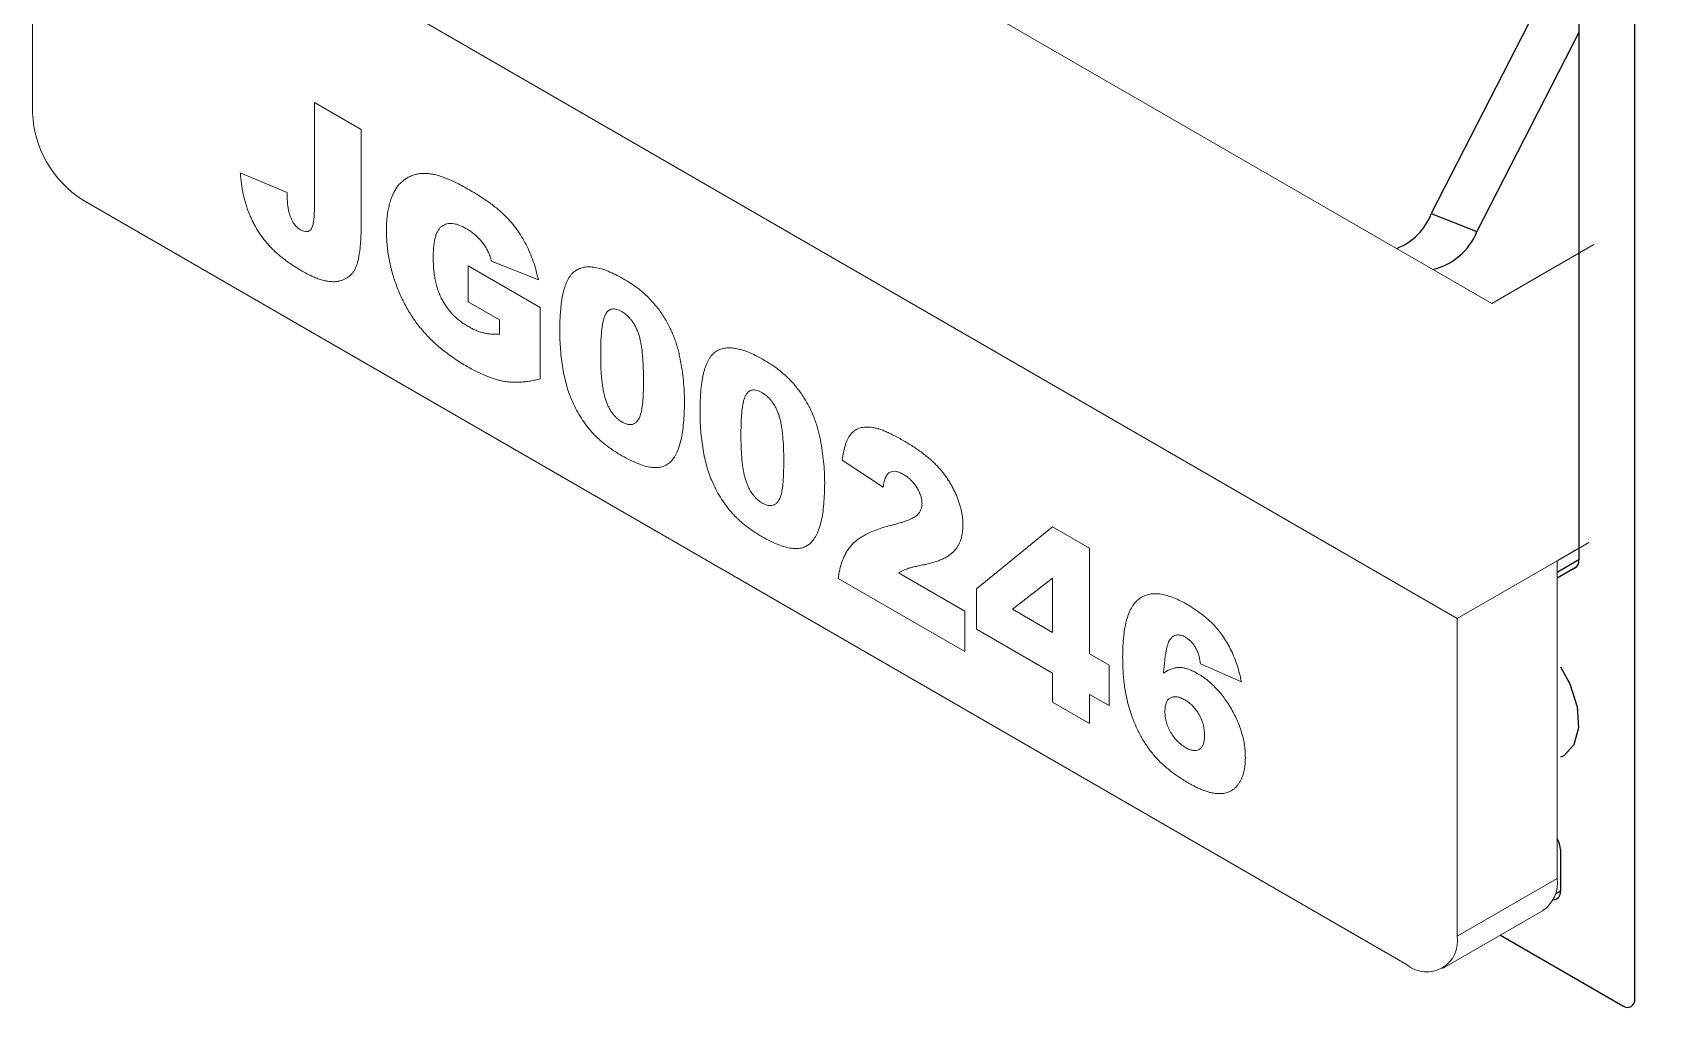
# Model space of a CAD drawing. Extents: x 0 to 12.5, y -13.7 to 0.
# Drawn here: x 6.526 to 7.966, y -3.416 to -2.554 of the extents above; entities that cross this region are included whole.
import ezdxf

# ---------------------------------------------------------------- set-up
doc = ezdxf.new("R2010")
doc.units = 0
doc.header["$LTSCALE"] = 0.5
doc.header["$MEASUREMENT"] = 0
doc.linetypes.add('HIDDEN2', pattern=[0.1875, 0.125, -0.0625])
doc.layers.add('Brackets', color=181, linetype='CONTINUOUS')
doc.layers.add('Housing', color=150, linetype='CONTINUOUS')
doc.layers.add('Jig', color=41, linetype='CONTINUOUS', lineweight=13)

msp = doc.modelspace()

# ---------------------------------------------------------------- linework, layer by layer
at = {"layer": 'Brackets', "linetype": 'Continuous', "transparency": 16777216}
for p, q in [((7.8925, -2.4593), (7.762, -2.7142)), ((7.8925, -2.5542), (7.8025, -2.73)), ((7.8925, -2.5542), (7.8025, -2.73)), ((7.762, -2.7142), (7.8025, -2.73))]:
    msp.add_line(p, q, dxfattribs=at)
for centre, radius, start, end in [((7.7115, -2.6946), 0.0543, 291.6424, 338.7961), ((7.751, -2.7095), 0.0554, 282.9973, 338.2675)]:
    msp.add_arc(centre, radius, start, end, dxfattribs=at)
at = {"layer": 'Housing', "transparency": 16777216}
for p, q in [((7.942, -3.408), (7.942, -1.0649)), ((7.8925, -2.3431), (7.8925, -3.0203)), ((7.8925, -3.0202), (7.8735, -3.0312)), ((7.8901, -3.0267), (7.8735, -3.0363)), ((7.89, -3.0268), (7.8735, -3.0363)), ((7.8899, -3.0269), (7.8735, -3.0364)), ((7.8894, -3.0272), (7.8735, -3.0364)), ((7.8762, -3.2761), (7.8762, -3.3128)), ((7.8762, -3.3128), (7.872, -3.3153)), ((7.8233, -3.3517), (7.9314, -3.4141))]:
    msp.add_line(p, q, dxfattribs=at)
at = {"layer": 'Housing', "transparency": 16777216, "flags": 128}
msp.add_lwpolyline([(7.8764, -3.1146), (7.8846, -3.1297), (7.8911, -3.1499), (7.8923, -3.1686), (7.8882, -3.1836), (7.8793, -3.1932), (7.8764, -3.1945)], dxfattribs=at)
at = {"layer": 'Housing', "transparency": 16777216}
for centre, radius, start, end in [((7.885, -3.0211), 0.00754, 305.6763, 5.6243), ((7.8563, -3.2766), 0.0199, 1.273, 30.7487), ((7.8698, -3.3139), 0.00655, 268.5539, 9.2023), ((7.9355, -3.409), 0.00655, 230.7624, 9.2023)]:
    msp.add_arc(centre, radius, start, end, dxfattribs=at)
at = {"layer": 'Jig', "linetype": 'HIDDEN2', "transparency": 16777216}
for p, q in [((9.9797, -1.8049), (7.8735, -3.0209)), ((9.1183, -2.0415), (7.8925, -2.7491))]:
    msp.add_line(p, q, dxfattribs=at)
at = {"layer": 'Jig', "linetype": 'Continuous', "transparency": 16777216}
for p, q in [((7.0077, -2.3272), (7.8156, -2.7936)), ((7.7851, -3.0719), (6.5255, -2.3448)), ((6.5255, -2.3448), (6.5255, -2.6255)), ((6.7747, -2.6161), (6.816, -2.6399)), ((6.7747, -2.7098), (6.7747, -2.6161)), ((6.816, -2.6399), (6.816, -2.7228)), ((6.7092, -2.6781), (6.7506, -2.6956)), ((7.7409, -3.3781), (6.5697, -2.702)), ((7.8925, -2.7491), (7.8156, -2.7936)), ((6.9107, -2.792), (6.9107, -2.7602)), ((6.9107, -2.7602), (6.9744, -2.797)), ((6.9727, -2.7728), (6.9314, -2.7563)), ((6.9382, -2.8079), (6.9107, -2.792)), ((6.9382, -2.8208), (6.9382, -2.8079)), ((6.9744, -2.797), (6.9744, -2.8602)), ((7.2775, -2.956), (7.2413, -2.9319)), ((7.3601, -3.0457), (7.4273, -2.9908)), ((7.4273, -2.9908), (7.46, -3.0097)), ((7.46, -3.0097), (7.46, -3.1032)), ((7.8735, -3.0209), (7.7851, -3.0719)), ((7.8735, -3.0209), (7.8925, -3.0099)), ((7.8735, -3.3016), (7.8735, -3.0209)), ((7.3498, -3.1012), (7.2378, -3.0366)), ((7.2911, -3.0315), (7.3498, -3.0654)), ((7.4273, -3.0362), (7.3918, -3.0638)), ((7.4273, -3.0843), (7.4273, -3.0362)), ((7.3601, -3.0813), (7.3601, -3.0457)), ((7.3498, -3.0654), (7.3498, -3.1012)), ((7.3918, -3.0638), (7.4273, -3.0843)), ((7.4273, -3.1201), (7.3601, -3.0813)), ((7.7851, -3.0719), (7.7851, -3.3526)), ((7.46, -3.1032), (7.4772, -3.1131)), ((7.4273, -3.1459), (7.4273, -3.1201)), ((7.4772, -3.1131), (7.4772, -3.1489)), ((7.5943, -3.1279), (7.5581, -3.1121)), ((7.4772, -3.1489), (7.46, -3.139)), ((7.46, -3.139), (7.46, -3.1648)), ((7.46, -3.1648), (7.4273, -3.1459)), ((7.7851, -3.3526), (7.8735, -3.3016)), ((7.7721, -3.3812), (7.8605, -3.3302))]:
    msp.add_line(p, q, dxfattribs=at)
for centre, radius, start, end in [((6.6215, -2.6211), 0.0961, 182.6055, 237.3945), ((7.8437, -3.3054), 0.03, 304.0564, 7.2558), ((7.7581, -3.357), 0.0273, 230.7967, 9.214)]:
    msp.add_arc(centre, radius, start, end, dxfattribs=at)
for points, knots in [([(6.7646, -2.7653), (6.7629, -2.7644), (6.7598, -2.7625), (6.7552, -2.7596), (6.7508, -2.7566), (6.7468, -2.7536), (6.743, -2.7505), (6.7396, -2.7474), (6.7364, -2.7443), (6.7334, -2.7411), (6.7307, -2.7378), (6.7282, -2.7345), (6.7258, -2.7311), (6.7236, -2.7275), (6.7215, -2.7239), (6.7197, -2.7202), (6.7179, -2.7164), (6.7163, -2.7125), (6.7149, -2.7085), (6.7136, -2.7044), (6.7125, -2.7003), (6.7115, -2.696), (6.7107, -2.6917), (6.7101, -2.6872), (6.7095, -2.6827), (6.7093, -2.6797), (6.7092, -2.6781)], [0, 0, 0, 0, 0.058596, 0.114041, 0.166412, 0.215485, 0.261447, 0.304713, 0.34556, 0.383816, 0.420603, 0.456427, 0.492033, 0.527356, 0.562833, 0.598227, 0.6339, 0.670374, 0.707581, 0.74541, 0.784432, 0.824675, 0.866285, 0.909394, 0.953844, 1, 1, 1, 1]), ([(6.8384, -2.7294), (6.8384, -2.7274), (6.8384, -2.7234), (6.8389, -2.7177), (6.8396, -2.7124), (6.8406, -2.7075), (6.8418, -2.7029), (6.8434, -2.6987), (6.8452, -2.6948), (6.8473, -2.6913), (6.8497, -2.6882), (6.8524, -2.6856), (6.8553, -2.6834), (6.8585, -2.6816), (6.8619, -2.6801), (6.8657, -2.6792), (6.8696, -2.6787), (6.8724, -2.6787), (6.8738, -2.6787)], [0, 0, 0, 0, 0.070344, 0.138406, 0.20474, 0.269287, 0.332591, 0.394568, 0.455969, 0.516801, 0.577229, 0.636488, 0.69596, 0.755276, 0.814786, 0.875411, 0.936938, 1, 1, 1, 1]), ([(6.8738, -2.6787), (6.875, -2.6788), (6.8774, -2.679), (6.8813, -2.6797), (6.8854, -2.6809), (6.8898, -2.6824), (6.8946, -2.6843), (6.8996, -2.6866), (6.9049, -2.6894), (6.9085, -2.6914), (6.9104, -2.6925)], [0, 0, 0, 0, 0.103156, 0.210993, 0.32546, 0.445955, 0.573947, 0.708385, 0.850332, 1, 1, 1, 1]), ([(6.9104, -2.6925), (6.9122, -2.6935), (6.9157, -2.6955), (6.9207, -2.6986), (6.9253, -2.7017), (6.9297, -2.7047), (6.9336, -2.7076), (6.9373, -2.7106), (6.9405, -2.7134), (6.9444, -2.7171), (6.9488, -2.7219), (6.9537, -2.728), (6.958, -2.7345), (6.9619, -2.7415), (6.9653, -2.7488), (6.9683, -2.7565), (6.9708, -2.7646), (6.972, -2.77), (6.9727, -2.7728)], [0, 0, 0, 0, 0.066858, 0.129078, 0.18738, 0.241165, 0.291133, 0.336762, 0.378839, 0.416894, 0.488441, 0.557865, 0.62662, 0.695654, 0.766388, 0.840066, 0.917757, 1, 1, 1, 1]), ([(6.7506, -2.6956), (6.7506, -2.6973), (6.7506, -2.7003), (6.7509, -2.7048), (6.7513, -2.7086), (6.7519, -2.7119), (6.7527, -2.7148), (6.7537, -2.7176), (6.7549, -2.7203), (6.7559, -2.722), (6.7564, -2.7228)], [0, 0, 0, 0, 0.192294, 0.358301, 0.499402, 0.615675, 0.716921, 0.812179, 0.907086, 1, 1, 1, 1]), ([(6.7625, -2.7284), (6.7635, -2.7289), (6.7654, -2.7299), (6.768, -2.7302), (6.7702, -2.7296), (6.7716, -2.7282), (6.7725, -2.7267), (6.7731, -2.7251), (6.7735, -2.7233), (6.774, -2.7212), (6.7743, -2.7188), (6.7745, -2.7161), (6.7746, -2.713), (6.7747, -2.7109), (6.7747, -2.7098)], [0, 0, 0, 0, 0.103337, 0.196976, 0.289139, 0.386013, 0.439958, 0.50018, 0.565557, 0.638745, 0.717774, 0.804797, 0.898209, 1, 1, 1, 1]), ([(6.7564, -2.7228), (6.7568, -2.7234), (6.7576, -2.7245), (6.7591, -2.7259), (6.7607, -2.7273), (6.7619, -2.728), (6.7625, -2.7284)], [0, 0, 0, 0, 0.218814, 0.454033, 0.713011, 1, 1, 1, 1]), ([(6.816, -2.7228), (6.816, -2.7249), (6.816, -2.729), (6.8158, -2.7348), (6.8155, -2.7402), (6.8151, -2.7451), (6.8144, -2.7495), (6.8138, -2.7535), (6.813, -2.757), (6.812, -2.7602), (6.8109, -2.7629), (6.8095, -2.7653), (6.8078, -2.7675), (6.8059, -2.7693), (6.8037, -2.7709), (6.8013, -2.7722), (6.7987, -2.7732), (6.7957, -2.774), (6.7926, -2.7744), (6.7892, -2.7743), (6.7856, -2.7739), (6.7818, -2.773), (6.7778, -2.7717), (6.7736, -2.77), (6.7691, -2.7679), (6.7661, -2.7662), (6.7646, -2.7653)], [0, 0, 0, 0, 0.0583045, 0.1131965, 0.1647207, 0.2126169, 0.2570104, 0.2981372, 0.3362408, 0.3710395, 0.4040525, 0.4374468, 0.4708437, 0.5049056, 0.5397043, 0.5752487, 0.612352, 0.6508465, 0.690152, 0.7302254, 0.7712388, 0.8135752, 0.857405, 0.9027353, 0.9502936, 1, 1, 1, 1]), ([(6.9086, -2.8485), (6.9067, -2.8474), (6.9029, -2.8451), (6.8974, -2.8415), (6.8921, -2.8377), (6.8871, -2.8339), (6.8824, -2.8298), (6.8779, -2.8257), (6.8738, -2.8214), (6.8699, -2.817), (6.8662, -2.8124), (6.8628, -2.8077), (6.8595, -2.8028), (6.8565, -2.7977), (6.8537, -2.7925), (6.8511, -2.7872), (6.8487, -2.7816), (6.8466, -2.776), (6.8446, -2.7703), (6.8429, -2.7645), (6.8416, -2.7587), (6.8404, -2.7528), (6.8395, -2.747), (6.8388, -2.7411), (6.8385, -2.7352), (6.8384, -2.7314), (6.8384, -2.7294)], [0, 0, 0, 0, 0.052247, 0.102176, 0.149657, 0.195058, 0.238577, 0.28034, 0.320532, 0.35925, 0.397074, 0.434636, 0.471949, 0.509064, 0.54672, 0.584642, 0.623206, 0.662738, 0.702755, 0.743124, 0.784037, 0.82527, 0.86743, 0.910623, 0.954764, 1, 1, 1, 1]), ([(6.9086, -2.7272), (6.9075, -2.7266), (6.9054, -2.7255), (6.9024, -2.7242), (6.8995, -2.7233), (6.8968, -2.7229), (6.8942, -2.7228), (6.8918, -2.7232), (6.8895, -2.724), (6.8875, -2.7252), (6.8856, -2.7268), (6.884, -2.729), (6.8827, -2.7317), (6.8816, -2.7349), (6.8807, -2.7387), (6.8801, -2.7429), (6.8798, -2.7476), (6.8797, -2.751), (6.8797, -2.7527)], [0, 0, 0, 0, 0.060931, 0.11876, 0.174623, 0.229019, 0.282567, 0.335912, 0.389313, 0.444199, 0.500218, 0.559381, 0.621142, 0.686917, 0.757303, 0.832785, 0.913212, 1, 1, 1, 1]), ([(6.9314, -2.7563), (6.9309, -2.7548), (6.9301, -2.7519), (6.9282, -2.7476), (6.9259, -2.7435), (6.9232, -2.7396), (6.9201, -2.736), (6.9166, -2.7328), (6.9128, -2.7297), (6.91, -2.7281), (6.9086, -2.7272)], [0, 0, 0, 0, 0.120744, 0.237137, 0.350531, 0.466531, 0.587153, 0.713905, 0.850807, 1, 1, 1, 1]), ([(6.8797, -2.7527), (6.8797, -2.7546), (6.8798, -2.7583), (6.8801, -2.7637), (6.8808, -2.7689), (6.8817, -2.7738), (6.8828, -2.7784), (6.8842, -2.7828), (6.8859, -2.7869), (6.8878, -2.7908), (6.89, -2.7943), (6.8923, -2.7977), (6.8949, -2.801), (6.8976, -2.804), (6.9006, -2.8068), (6.9038, -2.8094), (6.9071, -2.8118), (6.9094, -2.8132), (6.9106, -2.8139)], [0, 0, 0, 0, 0.087456, 0.1684, 0.24368, 0.313624, 0.378232, 0.438752, 0.495993, 0.550231, 0.603196, 0.65565, 0.708499, 0.762788, 0.818083, 0.87587, 0.936198, 1, 1, 1, 1]), ([(6.9916, -2.8173), (6.9916, -2.8155), (6.9917, -2.812), (6.9918, -2.807), (6.9921, -2.8023), (6.9925, -2.7978), (6.9929, -2.7935), (6.9935, -2.7896), (6.9942, -2.7859), (6.9951, -2.7825), (6.996, -2.7793), (6.997, -2.7764), (6.9981, -2.7738), (6.9994, -2.7714), (7.0007, -2.7693), (7.0022, -2.7675), (7.0037, -2.7659), (7.006, -2.7642), (7.0091, -2.7626), (7.0133, -2.7614), (7.0179, -2.7612), (7.023, -2.7616), (7.0285, -2.7629), (7.0345, -2.7651), (7.0409, -2.768), (7.0453, -2.7704), (7.0476, -2.7717)], [0, 0, 0, 0, 0.0453163, 0.0888037, 0.1307558, 0.1712048, 0.2099232, 0.2469535, 0.2826042, 0.3167314, 0.3492723, 0.3808639, 0.4108311, 0.4397587, 0.4677387, 0.4947897, 0.52076, 0.5461396, 0.596369, 0.6469848, 0.6988212, 0.752859, 0.8092819, 0.8689428, 0.9323856, 1, 1, 1, 1]), ([(7.0476, -2.7717), (7.0498, -2.773), (7.054, -2.7755), (7.0599, -2.7795), (7.0652, -2.7838), (7.0699, -2.7882), (7.0741, -2.7927), (7.0779, -2.7972), (7.0813, -2.8017), (7.0843, -2.8064), (7.0869, -2.811), (7.0892, -2.8155), (7.0912, -2.8199), (7.093, -2.8242), (7.0945, -2.8286), (7.0959, -2.8332), (7.0971, -2.8379), (7.0977, -2.8411), (7.0981, -2.8428)], [0, 0, 0, 0, 0.0957974, 0.1828788, 0.2619447, 0.3339089, 0.4004072, 0.4632444, 0.5228287, 0.5798188, 0.6346547, 0.6871379, 0.7381004, 0.7870896, 0.8366317, 0.8885828, 0.9428823, 1, 1, 1, 1]), ([(7.0464, -2.8008), (7.0456, -2.8003), (7.044, -2.7995), (7.0418, -2.7987), (7.0398, -2.7984), (7.0379, -2.7984), (7.0362, -2.7989), (7.0346, -2.7998), (7.0333, -2.8012), (7.0321, -2.8029), (7.0311, -2.8053), (7.0302, -2.8082), (7.0294, -2.8117), (7.0288, -2.8159), (7.0284, -2.8207), (7.028, -2.8261), (7.0278, -2.8321), (7.0278, -2.8364), (7.0278, -2.8386)], [0, 0, 0, 0, 0.046125, 0.089845, 0.131384, 0.172111, 0.213242, 0.255426, 0.299594, 0.346458, 0.398547, 0.458144, 0.526711, 0.603021, 0.688838, 0.783277, 0.886956, 1, 1, 1, 1]), ([(7.0657, -2.8616), (7.0656, -2.8592), (7.0656, -2.8547), (7.0654, -2.8481), (7.065, -2.8421), (7.0645, -2.8365), (7.0639, -2.8315), (7.063, -2.827), (7.0621, -2.8229), (7.0609, -2.8194), (7.0596, -2.8162), (7.0582, -2.8133), (7.0566, -2.8106), (7.0549, -2.8081), (7.0529, -2.8059), (7.0509, -2.8039), (7.0487, -2.8022), (7.0472, -2.8013), (7.0464, -2.8008)], [0, 0, 0, 0, 0.115879, 0.222129, 0.318357, 0.405223, 0.482341, 0.550559, 0.610122, 0.661281, 0.707164, 0.750769, 0.792291, 0.832522, 0.87247, 0.91347, 0.955519, 1, 1, 1, 1]), ([(6.9106, -2.8139), (6.9118, -2.8145), (6.914, -2.8158), (6.9174, -2.8173), (6.9206, -2.8186), (6.9239, -2.8195), (6.9272, -2.8202), (6.9307, -2.8206), (6.9344, -2.8208), (6.9369, -2.8208), (6.9382, -2.8208)], [0, 0, 0, 0, 0.117742, 0.234197, 0.347841, 0.460439, 0.578242, 0.707308, 0.847498, 1, 1, 1, 1]), ([(7.0019, -2.8783), (7.0011, -2.8764), (6.9995, -2.8722), (6.9975, -2.8657), (6.9957, -2.8585), (6.9942, -2.8508), (6.9931, -2.8427), (6.9922, -2.8343), (6.9917, -2.8258), (6.9917, -2.8202), (6.9916, -2.8173)], [0, 0, 0, 0, 0.092439, 0.195303, 0.307715, 0.432353, 0.565717, 0.704541, 0.849172, 1, 1, 1, 1]), ([(7.1156, -2.8888), (7.1156, -2.8871), (7.1156, -2.8836), (7.1158, -2.8786), (7.1161, -2.8738), (7.1164, -2.8693), (7.1169, -2.8651), (7.1175, -2.8612), (7.1182, -2.8574), (7.119, -2.8541), (7.1199, -2.8509), (7.121, -2.848), (7.1221, -2.8454), (7.1233, -2.843), (7.1247, -2.8409), (7.1262, -2.8391), (7.1277, -2.8375), (7.1299, -2.8357), (7.1331, -2.8341), (7.1372, -2.833), (7.1419, -2.8327), (7.147, -2.8332), (7.1525, -2.8345), (7.1585, -2.8366), (7.1649, -2.8395), (7.1693, -2.842), (7.1716, -2.8433)], [0, 0, 0, 0, 0.0453163, 0.0888037, 0.1307558, 0.1712048, 0.2099232, 0.2469535, 0.2826042, 0.3167314, 0.3492723, 0.3808639, 0.4108311, 0.4397587, 0.4677387, 0.4947897, 0.52076, 0.5461396, 0.596369, 0.6469848, 0.6988212, 0.752859, 0.8092819, 0.8689428, 0.9323856, 1, 1, 1, 1]), ([(6.9744, -2.8602), (6.9729, -2.8605), (6.97, -2.8613), (6.9656, -2.8621), (6.9613, -2.8627), (6.9572, -2.8631), (6.9532, -2.8632), (6.9494, -2.8631), (6.9457, -2.8629), (6.942, -2.8623), (6.9384, -2.8615), (6.9346, -2.8604), (6.9307, -2.8591), (6.9266, -2.8576), (6.9223, -2.8557), (6.9179, -2.8536), (6.9133, -2.8512), (6.9102, -2.8494), (6.9086, -2.8485)], [0, 0, 0, 0, 0.077721, 0.151744, 0.222331, 0.288822, 0.352668, 0.412776, 0.469744, 0.523402, 0.576452, 0.631177, 0.687681, 0.745997, 0.806243, 0.868555, 0.933361, 1, 1, 1, 1]), ([(7.0278, -2.8386), (7.0278, -2.8409), (7.0278, -2.8452), (7.028, -2.8516), (7.0284, -2.8574), (7.0289, -2.8628), (7.0296, -2.8678), (7.0304, -2.8722), (7.0314, -2.8763), (7.0325, -2.8798), (7.0338, -2.883), (7.0352, -2.886), (7.0368, -2.8887), (7.0385, -2.8911), (7.0403, -2.8933), (7.0423, -2.8952), (7.0444, -2.897), (7.0458, -2.8979), (7.0466, -2.8983)], [0, 0, 0, 0, 0.113869, 0.21841, 0.313747, 0.400037, 0.477401, 0.546694, 0.607144, 0.659965, 0.707527, 0.752145, 0.794247, 0.835299, 0.875023, 0.915496, 0.956572, 1, 1, 1, 1]), ([(7.0981, -2.8428), (7.0986, -2.8459), (7.0998, -2.8523), (7.101, -2.8618), (7.1017, -2.8712), (7.1018, -2.8773), (7.1018, -2.8804)], [0, 0, 0, 0, 0.2454969, 0.4933834, 0.744535, 1, 1, 1, 1]), ([(7.1716, -2.8433), (7.1738, -2.8446), (7.1779, -2.847), (7.1838, -2.8511), (7.1891, -2.8554), (7.1939, -2.8598), (7.1981, -2.8642), (7.2019, -2.8688), (7.2053, -2.8733), (7.2082, -2.8779), (7.2108, -2.8825), (7.2132, -2.887), (7.2152, -2.8914), (7.217, -2.8958), (7.2185, -2.9002), (7.2199, -2.9048), (7.221, -2.9095), (7.2217, -2.9127), (7.222, -2.9143)], [0, 0, 0, 0, 0.0957974, 0.1828788, 0.2619447, 0.3339089, 0.4004072, 0.4632444, 0.5228287, 0.5798188, 0.6346547, 0.6871379, 0.7381004, 0.7870896, 0.8366317, 0.8885828, 0.9428823, 1, 1, 1, 1]), ([(7.0466, -2.8983), (7.0476, -2.8988), (7.0495, -2.8998), (7.0522, -2.9006), (7.0548, -2.9007), (7.0571, -2.9001), (7.0592, -2.8987), (7.061, -2.8965), (7.0625, -2.8936), (7.0635, -2.8905), (7.0641, -2.8876), (7.0645, -2.8849), (7.0649, -2.882), (7.0652, -2.8786), (7.0654, -2.8749), (7.0655, -2.8708), (7.0657, -2.8663), (7.0657, -2.8632), (7.0657, -2.8616)], [0, 0, 0, 0, 0.057276, 0.112395, 0.166769, 0.2228, 0.281864, 0.345629, 0.416575, 0.495142, 0.539511, 0.588863, 0.643799, 0.703802, 0.769472, 0.84089, 0.917552, 1, 1, 1, 1]), ([(7.0466, -2.9282), (7.0453, -2.9274), (7.0426, -2.9258), (7.0386, -2.9232), (7.0348, -2.9205), (7.0313, -2.9179), (7.028, -2.9151), (7.0248, -2.9122), (7.0219, -2.9093), (7.0182, -2.9053), (7.0141, -2.9), (7.0095, -2.8932), (7.0054, -2.8859), (7.0031, -2.8809), (7.0019, -2.8783)], [0, 0, 0, 0, 0.080169, 0.156823, 0.230165, 0.299219, 0.365383, 0.428799, 0.48923, 0.546995, 0.659467, 0.770992, 0.88362, 1, 1, 1, 1]), ([(7.1703, -2.8723), (7.1696, -2.8719), (7.168, -2.8711), (7.1658, -2.8703), (7.1637, -2.8699), (7.1619, -2.87), (7.1602, -2.8705), (7.1586, -2.8714), (7.1573, -2.8727), (7.1561, -2.8745), (7.155, -2.8768), (7.1541, -2.8797), (7.1534, -2.8833), (7.1528, -2.8874), (7.1523, -2.8922), (7.152, -2.8976), (7.1518, -2.9037), (7.1518, -2.9079), (7.1518, -2.9102)], [0, 0, 0, 0, 0.046125, 0.089845, 0.131384, 0.172111, 0.213242, 0.255426, 0.299594, 0.346458, 0.398547, 0.458144, 0.526711, 0.603021, 0.688838, 0.783277, 0.886956, 1, 1, 1, 1]), ([(7.1896, -2.9332), (7.1896, -2.9308), (7.1896, -2.9263), (7.1894, -2.9197), (7.189, -2.9136), (7.1885, -2.9081), (7.1878, -2.903), (7.187, -2.8985), (7.1861, -2.8945), (7.1849, -2.8909), (7.1836, -2.8878), (7.1822, -2.8848), (7.1806, -2.8822), (7.1788, -2.8797), (7.1769, -2.8775), (7.1749, -2.8755), (7.1726, -2.8738), (7.1711, -2.8728), (7.1703, -2.8723)], [0, 0, 0, 0, 0.115879, 0.222129, 0.318357, 0.405223, 0.482341, 0.550559, 0.610122, 0.661281, 0.707164, 0.750769, 0.792291, 0.832522, 0.87247, 0.91347, 0.955519, 1, 1, 1, 1]), ([(7.1018, -2.8804), (7.1018, -2.8837), (7.1017, -2.8901), (7.1011, -2.899), (7.1002, -2.9071), (7.0988, -2.9143), (7.0971, -2.9205), (7.095, -2.9259), (7.0924, -2.9303), (7.0895, -2.9338), (7.0861, -2.9364), (7.0821, -2.938), (7.0775, -2.9387), (7.0724, -2.9385), (7.0668, -2.9373), (7.0606, -2.9351), (7.0538, -2.9321), (7.0491, -2.9295), (7.0466, -2.9282)], [0, 0, 0, 0, 0.0847014, 0.1635466, 0.2370063, 0.3050866, 0.3687019, 0.4278006, 0.4830776, 0.5349392, 0.5854577, 0.6360037, 0.6882446, 0.7427232, 0.8004424, 0.8622323, 0.9284196, 1, 1, 1, 1]), ([(7.1259, -2.9499), (7.1251, -2.9479), (7.1234, -2.9438), (7.1214, -2.9372), (7.1197, -2.9301), (7.1182, -2.9224), (7.1171, -2.9143), (7.1162, -2.9059), (7.1157, -2.8974), (7.1156, -2.8917), (7.1156, -2.8888)], [0, 0, 0, 0, 0.092439, 0.195303, 0.307715, 0.432353, 0.565717, 0.704541, 0.849172, 1, 1, 1, 1]), ([(7.2413, -2.9319), (7.2415, -2.9306), (7.2418, -2.928), (7.2426, -2.9243), (7.2434, -2.9209), (7.2443, -2.9179), (7.2454, -2.9151), (7.2465, -2.9126), (7.2478, -2.9105), (7.2496, -2.9081), (7.2523, -2.9057), (7.2562, -2.9037), (7.2606, -2.9027), (7.2647, -2.9027), (7.2683, -2.9031), (7.2714, -2.9038), (7.2746, -2.9047), (7.2781, -2.906), (7.2819, -2.9076), (7.2859, -2.9096), (7.2902, -2.9118), (7.2932, -2.9134), (7.2947, -2.9143)], [0, 0, 0, 0, 0.04948, 0.096851, 0.141364, 0.183965, 0.224337, 0.262609, 0.299093, 0.333644, 0.401516, 0.469168, 0.539103, 0.61191, 0.650431, 0.691687, 0.735859, 0.782339, 0.832013, 0.884949, 0.940923, 1, 1, 1, 1]), ([(7.1518, -2.9102), (7.1518, -2.9124), (7.1518, -2.9168), (7.152, -2.9231), (7.1524, -2.929), (7.1529, -2.9344), (7.1536, -2.9393), (7.1544, -2.9438), (7.1553, -2.9478), (7.1565, -2.9514), (7.1578, -2.9546), (7.1592, -2.9575), (7.1607, -2.9602), (7.1624, -2.9627), (7.1643, -2.9649), (7.1663, -2.9668), (7.1684, -2.9686), (7.1698, -2.9694), (7.1706, -2.9699)], [0, 0, 0, 0, 0.113869, 0.21841, 0.313747, 0.400037, 0.477401, 0.546694, 0.607144, 0.659965, 0.707527, 0.752145, 0.794247, 0.835299, 0.875023, 0.915496, 0.956572, 1, 1, 1, 1]), ([(7.222, -2.9143), (7.2226, -2.9175), (7.2238, -2.9239), (7.2249, -2.9334), (7.2257, -2.9428), (7.2257, -2.9488), (7.2258, -2.9519)], [0, 0, 0, 0, 0.2454969, 0.4933834, 0.744535, 1, 1, 1, 1]), ([(7.2947, -2.9143), (7.2962, -2.9152), (7.2993, -2.917), (7.3038, -2.9198), (7.3079, -2.9226), (7.3119, -2.9254), (7.3155, -2.9283), (7.3189, -2.9311), (7.322, -2.9339), (7.3249, -2.9367), (7.3275, -2.9396), (7.33, -2.9426), (7.3323, -2.9456), (7.3345, -2.9488), (7.3366, -2.952), (7.3385, -2.9553), (7.3403, -2.9587), (7.3419, -2.9622), (7.3433, -2.9656), (7.3446, -2.9691), (7.3456, -2.9726), (7.3466, -2.976), (7.3472, -2.9794), (7.3477, -2.9827), (7.348, -2.986), (7.348, -2.9882), (7.348, -2.9893)], [0, 0, 0, 0, 0.063342, 0.123471, 0.179763, 0.233001, 0.282562, 0.328921, 0.372567, 0.412979, 0.451709, 0.489432, 0.526682, 0.563162, 0.599355, 0.635693, 0.672121, 0.708893, 0.745644, 0.781749, 0.817579, 0.853292, 0.889544, 0.925603, 0.962334, 1, 1, 1, 1]), ([(7.1706, -2.9699), (7.1715, -2.9704), (7.1734, -2.9714), (7.1762, -2.9722), (7.1788, -2.9722), (7.1811, -2.9716), (7.1832, -2.9703), (7.185, -2.9681), (7.1865, -2.9652), (7.1874, -2.9621), (7.1881, -2.9591), (7.1885, -2.9565), (7.1889, -2.9535), (7.1891, -2.9502), (7.1894, -2.9464), (7.1895, -2.9423), (7.1896, -2.9379), (7.1896, -2.9348), (7.1896, -2.9332)], [0, 0, 0, 0, 0.057276, 0.112395, 0.166769, 0.2228, 0.281864, 0.345629, 0.416575, 0.495142, 0.539511, 0.588863, 0.643799, 0.703802, 0.769472, 0.84089, 0.917552, 1, 1, 1, 1]), ([(7.1706, -2.9998), (7.1692, -2.9989), (7.1665, -2.9973), (7.1626, -2.9948), (7.1588, -2.9921), (7.1553, -2.9894), (7.1519, -2.9866), (7.1488, -2.9838), (7.1458, -2.9808), (7.1422, -2.9768), (7.138, -2.9715), (7.1335, -2.9647), (7.1293, -2.9575), (7.1271, -2.9525), (7.1259, -2.9499)], [0, 0, 0, 0, 0.080169, 0.156823, 0.230165, 0.299219, 0.365383, 0.428799, 0.48923, 0.546995, 0.659467, 0.770992, 0.88362, 1, 1, 1, 1]), ([(7.2258, -2.9519), (7.2258, -2.9552), (7.2257, -2.9616), (7.2251, -2.9706), (7.2242, -2.9787), (7.2228, -2.9858), (7.2211, -2.9921), (7.2189, -2.9974), (7.2164, -3.0018), (7.2135, -3.0054), (7.2101, -3.008), (7.2061, -3.0096), (7.2015, -3.0103), (7.1964, -3.01), (7.1907, -3.0088), (7.1845, -3.0067), (7.1778, -3.0037), (7.1731, -3.0011), (7.1706, -2.9998)], [0, 0, 0, 0, 0.0847014, 0.1635466, 0.2370063, 0.3050866, 0.3687019, 0.4278006, 0.4830776, 0.5349392, 0.5854577, 0.6360037, 0.6882446, 0.7427232, 0.8004424, 0.8622323, 0.9284196, 1, 1, 1, 1]), ([(7.2956, -2.9447), (7.2944, -2.944), (7.2922, -2.9429), (7.289, -2.9419), (7.2861, -2.9418), (7.284, -2.9424), (7.2825, -2.9433), (7.2815, -2.9442), (7.2806, -2.9455), (7.2797, -2.947), (7.279, -2.9489), (7.2784, -2.951), (7.2779, -2.9534), (7.2776, -2.9551), (7.2775, -2.956)], [0, 0, 0, 0, 0.119956, 0.230857, 0.33746, 0.442714, 0.496714, 0.554492, 0.616346, 0.681772, 0.75338, 0.82908, 0.911209, 1, 1, 1, 1]), ([(7.3119, -2.9705), (7.3118, -2.9694), (7.3117, -2.9672), (7.3108, -2.9635), (7.3093, -2.9598), (7.3073, -2.9561), (7.3048, -2.9526), (7.302, -2.9495), (7.2989, -2.9467), (7.2967, -2.9454), (7.2956, -2.9447)], [0, 0, 0, 0, 0.119118, 0.233288, 0.350604, 0.473993, 0.601868, 0.728352, 0.859834, 1, 1, 1, 1]), ([(7.2858, -2.9893), (7.2871, -2.989), (7.2896, -2.9883), (7.2931, -2.9873), (7.2963, -2.9862), (7.2991, -2.9852), (7.3016, -2.9842), (7.3037, -2.9832), (7.3055, -2.9822), (7.3073, -2.9808), (7.3091, -2.979), (7.3107, -2.9765), (7.3117, -2.9737), (7.3118, -2.9716), (7.3119, -2.9705)], [0, 0, 0, 0, 0.118895, 0.227944, 0.327724, 0.418376, 0.498408, 0.569844, 0.631831, 0.684561, 0.775969, 0.857071, 0.931206, 1, 1, 1, 1]), ([(7.2378, -3.0366), (7.238, -3.0351), (7.2384, -3.0321), (7.2393, -3.028), (7.2403, -3.024), (7.2416, -3.0202), (7.2433, -3.0167), (7.245, -3.0133), (7.2471, -3.0102), (7.2494, -3.0071), (7.2522, -3.0044), (7.2554, -3.0018), (7.2592, -2.9993), (7.2635, -2.997), (7.2683, -2.9949), (7.2736, -2.9929), (7.2795, -2.9909), (7.2836, -2.9899), (7.2858, -2.9893)], [0, 0, 0, 0, 0.049883, 0.099379, 0.149166, 0.198864, 0.248786, 0.299456, 0.350736, 0.402765, 0.457763, 0.518048, 0.584028, 0.655461, 0.732484, 0.815453, 0.904666, 1, 1, 1, 1]), ([(7.348, -2.9893), (7.348, -2.9904), (7.348, -2.9927), (7.3476, -2.9959), (7.3471, -2.999), (7.3463, -3.0019), (7.3453, -3.0046), (7.344, -3.0071), (7.3426, -3.0095), (7.3409, -3.0117), (7.3389, -3.0138), (7.3365, -3.0157), (7.3339, -3.0175), (7.3308, -3.0191), (7.3274, -3.0206), (7.3235, -3.0219), (7.3194, -3.0232), (7.3165, -3.0238), (7.315, -3.0241)], [0, 0, 0, 0, 0.049991, 0.099845, 0.14928, 0.199176, 0.249857, 0.301452, 0.354194, 0.407917, 0.464738, 0.525765, 0.592011, 0.662675, 0.739225, 0.820552, 0.907599, 1, 1, 1, 1]), ([(7.315, -3.0241), (7.3141, -3.0243), (7.3123, -3.0246), (7.3099, -3.0252), (7.3077, -3.0256), (7.3057, -3.0261), (7.3039, -3.0265), (7.3024, -3.0269), (7.3011, -3.0272), (7.2997, -3.0277), (7.2979, -3.0284), (7.2958, -3.0292), (7.2935, -3.0303), (7.2919, -3.0311), (7.2911, -3.0315)], [0, 0, 0, 0, 0.107525, 0.205887, 0.294588, 0.37487, 0.447248, 0.509246, 0.562312, 0.607517, 0.691927, 0.785039, 0.888154, 1, 1, 1, 1]), ([(7.4892, -3.106), (7.4893, -3.1027), (7.4894, -3.0963), (7.4901, -3.0875), (7.4912, -3.0795), (7.4928, -3.0726), (7.4949, -3.0665), (7.4975, -3.0615), (7.5005, -3.0574), (7.504, -3.0542), (7.508, -3.052), (7.5122, -3.0505), (7.5169, -3.05), (7.5219, -3.0501), (7.5273, -3.0512), (7.533, -3.0529), (7.5391, -3.0556), (7.5433, -3.0579), (7.5455, -3.0591)], [0, 0, 0, 0, 0.084981, 0.164389, 0.238278, 0.307622, 0.37226, 0.433315, 0.491178, 0.546941, 0.601189, 0.655044, 0.708538, 0.762808, 0.818549, 0.87631, 0.936499, 1, 1, 1, 1]), ([(7.5455, -3.0591), (7.5467, -3.0598), (7.5492, -3.0613), (7.5528, -3.0636), (7.5562, -3.0659), (7.5594, -3.0682), (7.5624, -3.0706), (7.5651, -3.073), (7.5677, -3.0754), (7.5708, -3.0787), (7.5745, -3.0829), (7.5785, -3.0884), (7.5821, -3.0941), (7.5853, -3.1002), (7.5881, -3.1067), (7.5905, -3.1134), (7.5927, -3.1206), (7.5937, -3.1254), (7.5943, -3.1279)], [0, 0, 0, 0, 0.057495, 0.112205, 0.163811, 0.212364, 0.258424, 0.301737, 0.342357, 0.380971, 0.454824, 0.527544, 0.600038, 0.673144, 0.748804, 0.827783, 0.911148, 1, 1, 1, 1]), ([(7.5308, -3.091), (7.5305, -3.0915), (7.5298, -3.0927), (7.529, -3.095), (7.5282, -3.0977), (7.5276, -3.1012), (7.5269, -3.1051), (7.5264, -3.1097), (7.5258, -3.1148), (7.5255, -3.1184), (7.5254, -3.1203)], [0, 0, 0, 0, 0.072362, 0.158411, 0.259365, 0.376002, 0.508818, 0.656001, 0.819769, 1, 1, 1, 1]), ([(7.5448, -3.0885), (7.5441, -3.0881), (7.5426, -3.0873), (7.5405, -3.0866), (7.5386, -3.0864), (7.5367, -3.0865), (7.535, -3.0869), (7.5335, -3.0879), (7.532, -3.0892), (7.5312, -3.0904), (7.5308, -3.091)], [0, 0, 0, 0, 0.123822, 0.243814, 0.361139, 0.479255, 0.59918, 0.725412, 0.858162, 1, 1, 1, 1]), ([(7.5581, -3.1121), (7.5578, -3.1106), (7.5574, -3.1078), (7.5563, -3.1037), (7.555, -3.1001), (7.5533, -3.097), (7.5515, -3.0943), (7.5494, -3.092), (7.5472, -3.09), (7.5456, -3.089), (7.5448, -3.0885)], [0, 0, 0, 0, 0.170606, 0.319761, 0.448738, 0.563462, 0.670762, 0.776776, 0.884965, 1, 1, 1, 1]), ([(7.5472, -3.2171), (7.5456, -3.2162), (7.5424, -3.2143), (7.5378, -3.2113), (7.5335, -3.2082), (7.5294, -3.205), (7.5256, -3.2017), (7.522, -3.1983), (7.5186, -3.1948), (7.5155, -3.1911), (7.5125, -3.1873), (7.5098, -3.1833), (7.5071, -3.1791), (7.5047, -3.1747), (7.5024, -3.1702), (7.5002, -3.1654), (7.4982, -3.1604), (7.4963, -3.1551), (7.4946, -3.1497), (7.4932, -3.1441), (7.492, -3.1383), (7.4909, -3.1322), (7.4902, -3.1259), (7.4897, -3.1195), (7.4893, -3.1127), (7.4893, -3.1083), (7.4892, -3.106)], [0, 0, 0, 0, 0.047237, 0.092199, 0.13497, 0.175488, 0.214329, 0.251457, 0.286731, 0.321066, 0.354597, 0.388526, 0.422727, 0.457434, 0.493038, 0.529933, 0.567941, 0.607471, 0.648592, 0.691647, 0.736769, 0.784272, 0.834198, 0.886702, 0.941948, 1, 1, 1, 1]), ([(7.5254, -3.1203), (7.5265, -3.1195), (7.5286, -3.1181), (7.532, -3.1165), (7.5355, -3.1155), (7.539, -3.1151), (7.5427, -3.1154), (7.5466, -3.1164), (7.5508, -3.118), (7.5538, -3.1196), (7.5552, -3.1204)], [0, 0, 0, 0, 0.14121, 0.273173, 0.397459, 0.514596, 0.630183, 0.747887, 0.871198, 1, 1, 1, 1]), ([(7.5552, -3.1204), (7.5567, -3.1213), (7.5596, -3.123), (7.5638, -3.1261), (7.5678, -3.1296), (7.5717, -3.1334), (7.5754, -3.1375), (7.5789, -3.142), (7.5823, -3.1468), (7.5854, -3.1519), (7.5883, -3.1572), (7.5908, -3.1626), (7.593, -3.168), (7.5947, -3.1734), (7.5961, -3.1788), (7.597, -3.1842), (7.5976, -3.1896), (7.5977, -3.1932), (7.5977, -3.195)], [0, 0, 0, 0, 0.064736, 0.127194, 0.188017, 0.248501, 0.3085, 0.368655, 0.430157, 0.493361, 0.556566, 0.618386, 0.679767, 0.741012, 0.802998, 0.866436, 0.932092, 1, 1, 1, 1]), ([(7.5443, -3.1439), (7.5431, -3.1433), (7.5408, -3.142), (7.5374, -3.1411), (7.5343, -3.141), (7.5321, -3.1417), (7.5305, -3.1426), (7.5294, -3.1435), (7.5286, -3.1447), (7.5278, -3.1461), (7.5273, -3.1478), (7.5269, -3.1497), (7.5267, -3.1518), (7.5266, -3.1533), (7.5266, -3.1541)], [0, 0, 0, 0, 0.1284, 0.248851, 0.367182, 0.486557, 0.546661, 0.606469, 0.666413, 0.727511, 0.791546, 0.857114, 0.926409, 1, 1, 1, 1]), ([(7.5616, -3.1752), (7.5615, -3.1744), (7.5615, -3.1727), (7.5613, -3.1702), (7.5609, -3.1677), (7.5604, -3.1653), (7.5597, -3.163), (7.5588, -3.1608), (7.5578, -3.1586), (7.5562, -3.1558), (7.5541, -3.1525), (7.5511, -3.149), (7.5478, -3.1461), (7.5455, -3.1446), (7.5443, -3.1439)], [0, 0, 0, 0, 0.076442, 0.149449, 0.217886, 0.282924, 0.346328, 0.406692, 0.467431, 0.526815, 0.644352, 0.758652, 0.876022, 1, 1, 1, 1]), ([(7.5266, -3.1541), (7.5266, -3.1549), (7.5267, -3.1565), (7.5269, -3.159), (7.5274, -3.1614), (7.5279, -3.1638), (7.5287, -3.1661), (7.5296, -3.1684), (7.5307, -3.1707), (7.5323, -3.1736), (7.5346, -3.177), (7.5378, -3.1806), (7.5413, -3.1837), (7.5437, -3.1852), (7.5449, -3.186)], [0, 0, 0, 0, 0.071837, 0.140442, 0.206525, 0.26939, 0.331161, 0.392242, 0.452619, 0.513804, 0.634558, 0.752275, 0.873512, 1, 1, 1, 1]), ([(7.5449, -3.186), (7.5461, -3.1866), (7.5483, -3.1878), (7.5514, -3.1886), (7.5543, -3.1886), (7.5564, -3.188), (7.5579, -3.1871), (7.5589, -3.1861), (7.5597, -3.1848), (7.5604, -3.1834), (7.5609, -3.1817), (7.5613, -3.1798), (7.5615, -3.1776), (7.5615, -3.176), (7.5616, -3.1752)], [0, 0, 0, 0, 0.123956, 0.24171, 0.355741, 0.471861, 0.531515, 0.591144, 0.651725, 0.714956, 0.780428, 0.849475, 0.922469, 1, 1, 1, 1]), ([(7.5977, -3.195), (7.5977, -3.1962), (7.5976, -3.1985), (7.5974, -3.2019), (7.5969, -3.2051), (7.5962, -3.2081), (7.5954, -3.211), (7.5943, -3.2135), (7.593, -3.216), (7.5916, -3.2182), (7.59, -3.2203), (7.5882, -3.222), (7.5863, -3.2235), (7.5843, -3.2247), (7.582, -3.2256), (7.5797, -3.2263), (7.5772, -3.2266), (7.5745, -3.2267), (7.5717, -3.2266), (7.5687, -3.2261), (7.5655, -3.2254), (7.5622, -3.2243), (7.5587, -3.223), (7.555, -3.2213), (7.5511, -3.2194), (7.5485, -3.2179), (7.5472, -3.2171)], [0, 0, 0, 0, 0.0414153, 0.0819, 0.1220307, 0.1615929, 0.2007641, 0.2401837, 0.2797681, 0.3196626, 0.3594126, 0.3981161, 0.4367565, 0.4747798, 0.5134202, 0.5518397, 0.5908027, 0.6305291, 0.6709039, 0.7126443, 0.7561868, 0.8008137, 0.8478066, 0.8962111, 0.9469238, 1, 1, 1, 1])]:
    msp.add_open_spline(points, degree=3, knots=knots, dxfattribs=at)

doc.saveas('drawing.dxf')
